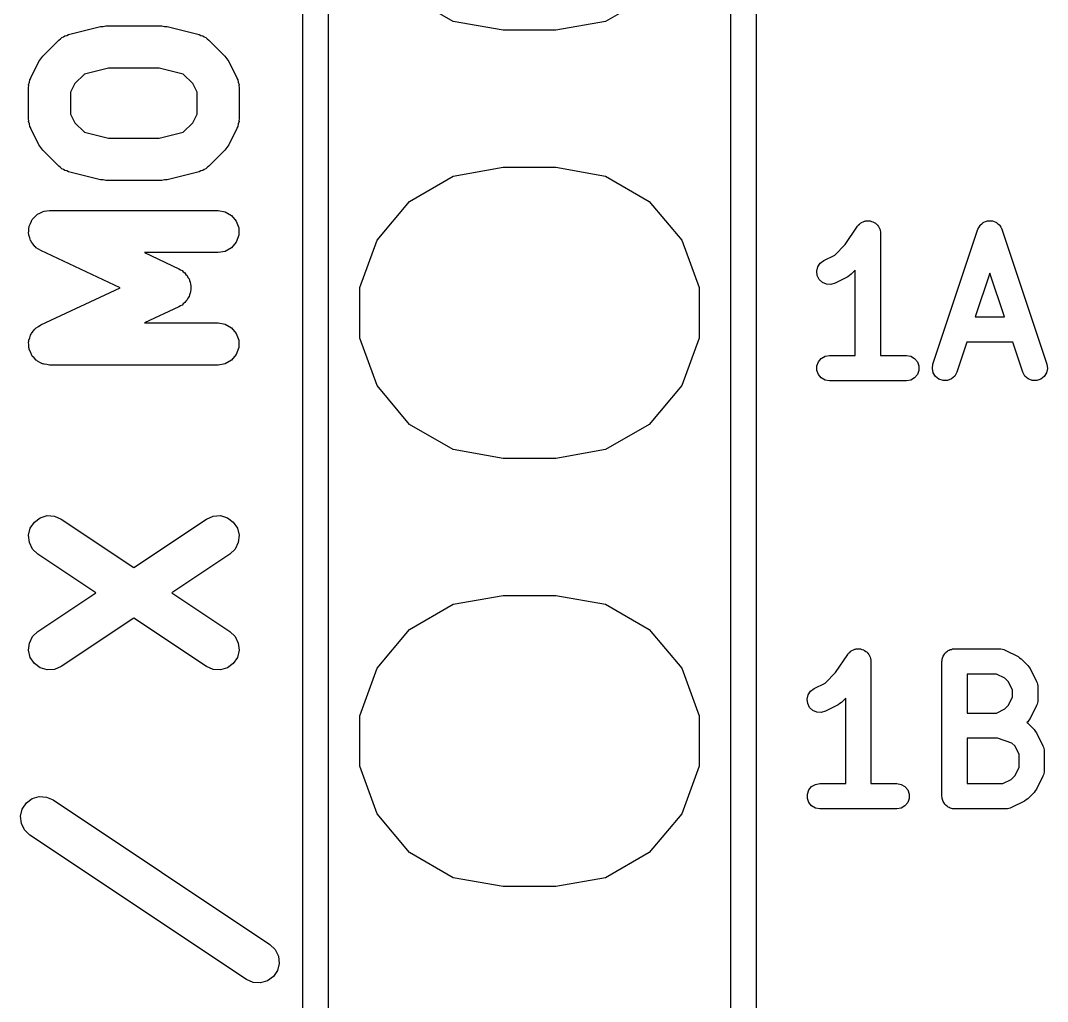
# Model space of a CAD drawing. Extents: x 10 to 287, y -200 to -10.
# Drawn here: x 80.48 to 86.57, y -92.77 to -86.95 of the extents above; entities that cross this region are included whole.
import ezdxf

# ---------------------------------------------------------------- set-up
doc = ezdxf.new("R2010")
doc.units = 0
doc.header["$MEASUREMENT"] = 0
doc.layers.add('BLACK', color=7, linetype='CONTINUOUS')

msp = doc.modelspace()

# ---------------------------------------------------------------- linework, layer by layer
at = {"layer": 'Black'}
for p, q in [((82.155, -100.11), (82.155, -84.87)), ((84.845, -84.87), (84.845, -93.4287)), ((82.305, -84.945), (82.305, -100.035)), ((84.695, -100.035), (84.695, -84.945)), ((83.0483, -86.9515), (82.7886, -86.8016)), ((84.2114, -86.8016), (83.9517, -86.9515)), ((83.3437, -87.0036), (83.0483, -86.9515)), ((83.9517, -86.9515), (83.6563, -87.0036)), ((80.754, -87.0336), (80.7649, -87.0287)), ((80.7649, -87.0287), (80.9554, -86.9811)), ((80.9554, -86.9811), (80.9707, -86.98)), ((80.9707, -86.98), (80.9857, -86.9774)), ((80.9857, -86.9774), (81.319, -86.9774)), ((81.319, -86.9774), (81.3341, -86.98)), ((81.3341, -86.98), (81.3494, -86.9811)), ((81.3494, -86.9811), (81.5398, -87.0287)), ((81.5398, -87.0287), (81.5508, -87.0336)), ((83.6563, -87.0036), (83.3437, -87.0036)), ((80.6116, -87.1568), (80.7069, -87.0616)), ((80.7069, -87.0616), (80.7167, -87.0547)), ((80.7167, -87.0547), (80.7253, -87.0464)), ((80.7253, -87.0464), (80.7343, -87.0424)), ((80.7343, -87.0424), (80.7424, -87.0367)), ((80.7424, -87.0367), (80.754, -87.0336)), ((81.5508, -87.0336), (81.5624, -87.0367)), ((81.5624, -87.0367), (81.5705, -87.0424)), ((81.5705, -87.0424), (81.5795, -87.0464)), ((81.5795, -87.0464), (81.5881, -87.0547)), ((81.5881, -87.0547), (81.5979, -87.0616)), ((81.5979, -87.0616), (81.6932, -87.1568)), ((80.5406, -87.2846), (80.5882, -87.1893)), ((80.5882, -87.1893), (80.6001, -87.1732)), ((80.6001, -87.1732), (80.6116, -87.1568)), ((81.6932, -87.1568), (81.7046, -87.1732)), ((81.7046, -87.1732), (81.7166, -87.1893)), ((81.7166, -87.1893), (81.7642, -87.2846)), ((80.8591, -87.2629), (80.8027, -87.3193)), ((81.0011, -87.2274), (80.8591, -87.2629)), ((81.3037, -87.2274), (81.0011, -87.2274)), ((81.4456, -87.2629), (81.3037, -87.2274)), ((81.502, -87.3193), (81.4456, -87.2629)), ((80.5274, -87.3405), (80.5286, -87.3334)), ((80.5282, -87.3262), (80.5324, -87.3121)), ((80.5286, -87.3334), (80.5282, -87.3262)), ((80.5324, -87.3121), (80.5349, -87.2977)), ((80.5349, -87.2977), (80.5385, -87.2915)), ((80.5385, -87.2915), (80.5406, -87.2846)), ((80.8027, -87.3193), (80.7774, -87.37)), ((81.5274, -87.37), (81.502, -87.3193)), ((81.7642, -87.2846), (81.7662, -87.2915)), ((81.7662, -87.2915), (81.7698, -87.2977)), ((81.7698, -87.2977), (81.7724, -87.3121)), ((81.7724, -87.3121), (81.7766, -87.3262)), ((81.7766, -87.3262), (81.7761, -87.3334)), ((81.7761, -87.3334), (81.7774, -87.3405)), ((80.5274, -87.531), (80.5274, -87.3405)), ((80.7774, -87.37), (80.7774, -87.5014)), ((81.5274, -87.5014), (81.5274, -87.37)), ((81.7774, -87.3405), (81.7774, -87.531)), ((80.7774, -87.5014), (80.8027, -87.5521)), ((81.502, -87.5521), (81.5274, -87.5014)), ((80.5286, -87.538), (80.5274, -87.531)), ((80.5282, -87.5452), (80.5286, -87.538)), ((80.5324, -87.5593), (80.5282, -87.5452)), ((80.5349, -87.5737), (80.5324, -87.5593)), ((80.5385, -87.5799), (80.5349, -87.5737)), ((80.8027, -87.5521), (80.8591, -87.6086)), ((81.4456, -87.6086), (81.502, -87.5521)), ((81.7698, -87.5737), (81.7662, -87.5799)), ((81.7724, -87.5593), (81.7698, -87.5737)), ((81.7766, -87.5452), (81.7724, -87.5593)), ((81.7774, -87.531), (81.7761, -87.538)), ((81.7761, -87.538), (81.7766, -87.5452)), ((80.5406, -87.5869), (80.5385, -87.5799)), ((80.5882, -87.6821), (80.5406, -87.5869)), ((80.8591, -87.6086), (81.0011, -87.644)), ((81.3037, -87.644), (81.4456, -87.6086)), ((81.7642, -87.5869), (81.7166, -87.6821)), ((81.7662, -87.5799), (81.7642, -87.5869)), ((80.6001, -87.6982), (80.5882, -87.6821)), ((80.6116, -87.7146), (80.6001, -87.6982)), ((81.0011, -87.644), (81.3037, -87.644)), ((81.7046, -87.6982), (81.6932, -87.7146)), ((81.7166, -87.6821), (81.7046, -87.6982)), ((80.7069, -87.8098), (80.6116, -87.7146)), ((81.6932, -87.7146), (81.5979, -87.8098)), ((80.7167, -87.8167), (80.7069, -87.8098)), ((80.7253, -87.825), (80.7167, -87.8167)), ((81.5881, -87.8167), (81.5795, -87.825)), ((81.5979, -87.8098), (81.5881, -87.8167)), ((83.0483, -87.8685), (83.3437, -87.8164)), ((83.3437, -87.8164), (83.6563, -87.8164)), ((83.6563, -87.8164), (83.9517, -87.8685)), ((80.7343, -87.829), (80.7253, -87.825)), ((80.7424, -87.8347), (80.7343, -87.829)), ((80.754, -87.8378), (80.7424, -87.8347)), ((80.7649, -87.8427), (80.754, -87.8378)), ((80.9554, -87.8903), (80.7649, -87.8427)), ((81.5398, -87.8427), (81.3494, -87.8903)), ((81.5508, -87.8378), (81.5398, -87.8427)), ((81.5624, -87.8347), (81.5508, -87.8378)), ((81.5705, -87.829), (81.5624, -87.8347)), ((81.5795, -87.825), (81.5705, -87.829)), ((82.7886, -88.0184), (83.0483, -87.8685)), ((83.9517, -87.8685), (84.2114, -88.0184)), ((80.9707, -87.8914), (80.9554, -87.8903)), ((80.9857, -87.894), (80.9707, -87.8914)), ((81.319, -87.894), (80.9857, -87.894)), ((81.3341, -87.8914), (81.319, -87.894)), ((81.3494, -87.8903), (81.3341, -87.8914)), ((82.5958, -88.2482), (82.7886, -88.0184)), ((84.2114, -88.0184), (84.4042, -88.2482)), ((80.5477, -88.1309), (80.55, -88.1259)), ((80.55, -88.1259), (80.5615, -88.1144)), ((80.5615, -88.1144), (80.572, -88.1019)), ((80.572, -88.1019), (80.5768, -88.0991)), ((80.5768, -88.0991), (80.5807, -88.0952)), ((80.5807, -88.0952), (80.5955, -88.0883)), ((80.5955, -88.0883), (80.6096, -88.0802)), ((80.6096, -88.0802), (80.6151, -88.0792)), ((80.6151, -88.0792), (80.6201, -88.0769)), ((80.6201, -88.0769), (80.6363, -88.0755)), ((80.6363, -88.0755), (80.6524, -88.0726)), ((80.6524, -88.0726), (81.6524, -88.0726)), ((81.6524, -88.0726), (81.6951, -88.0802)), ((81.6951, -88.0802), (81.7327, -88.1019)), ((81.7327, -88.1019), (81.7606, -88.1351)), ((80.5293, -88.1759), (80.5312, -88.1707)), ((80.5293, -88.1922), (80.5293, -88.1759)), ((80.5312, -88.1707), (80.5316, -88.1652)), ((80.5316, -88.1652), (80.5385, -88.1504)), ((80.5385, -88.1504), (80.5441, -88.1351)), ((80.5441, -88.1351), (80.5477, -88.1309)), ((81.7606, -88.1351), (81.7755, -88.1759)), ((81.7755, -88.1759), (81.7755, -88.2193)), ((85.3747, -88.2744), (85.4468, -88.1663)), ((85.4468, -88.1663), (85.4496, -88.1633)), ((85.4496, -88.1633), (85.4517, -88.1597)), ((85.4517, -88.1597), (85.4586, -88.1539)), ((85.4586, -88.1539), (85.4647, -88.1475)), ((85.4647, -88.1475), (85.4685, -88.1456)), ((85.4685, -88.1456), (85.4716, -88.143)), ((85.4716, -88.143), (85.48, -88.1399)), ((85.48, -88.1399), (85.4881, -88.1359)), ((85.4881, -88.1359), (85.4922, -88.1355)), ((85.4922, -88.1355), (85.4961, -88.1341)), ((85.4961, -88.1341), (85.505, -88.1341)), ((85.505, -88.1341), (85.5139, -88.1331)), ((85.5139, -88.1331), (85.518, -88.1341)), ((85.518, -88.1341), (85.5221, -88.1341)), ((85.5221, -88.1341), (85.5305, -88.1371)), ((85.5305, -88.1371), (85.5392, -88.1392)), ((85.5392, -88.1392), (85.5427, -88.1415)), ((85.5427, -88.1415), (85.5466, -88.143)), ((85.5466, -88.143), (85.5534, -88.1487)), ((85.5534, -88.1487), (85.5609, -88.1537)), ((85.5609, -88.1537), (85.5633, -88.157)), ((85.5633, -88.157), (85.5665, -88.1597)), ((85.5665, -88.1597), (85.571, -88.1674)), ((85.571, -88.1674), (85.5763, -88.1746)), ((85.5763, -88.1746), (85.5774, -88.1786)), ((85.5774, -88.1786), (85.5795, -88.1822)), ((85.5795, -88.1822), (85.5811, -88.191)), ((85.8952, -88.9843), (86.1619, -88.1842)), ((86.1619, -88.1842), (86.1629, -88.1823)), ((86.1629, -88.1823), (86.1633, -88.1803)), ((86.1633, -88.1803), (86.1691, -88.1709)), ((86.1691, -88.1709), (86.1743, -88.1613)), ((86.1743, -88.1613), (86.1759, -88.1599)), ((86.1759, -88.1599), (86.1769, -88.1581)), ((86.1769, -88.1581), (86.1856, -88.1513)), ((86.1856, -88.1513), (86.1938, -88.144)), ((86.1938, -88.144), (86.1957, -88.1432)), ((86.1957, -88.1432), (86.1973, -88.142)), ((86.1973, -88.142), (86.2078, -88.1385)), ((86.2078, -88.1385), (86.218, -88.1344)), ((86.218, -88.1344), (86.22, -88.1344)), ((86.22, -88.1344), (86.222, -88.1337)), ((86.222, -88.1337), (86.233, -88.134)), ((86.233, -88.134), (86.244, -88.1337)), ((86.244, -88.1337), (86.246, -88.1344)), ((86.246, -88.1344), (86.248, -88.1344)), ((86.248, -88.1344), (86.2582, -88.1385)), ((86.2582, -88.1385), (86.2687, -88.142)), ((86.2687, -88.142), (86.2703, -88.1432)), ((86.2703, -88.1432), (86.2722, -88.144)), ((86.2722, -88.144), (86.2805, -88.1513)), ((86.2805, -88.1513), (86.2891, -88.1581)), ((86.2891, -88.1581), (86.2901, -88.1599)), ((86.2901, -88.1599), (86.2917, -88.1613)), ((86.2917, -88.1613), (86.2969, -88.1709)), ((86.2969, -88.1709), (86.3027, -88.1803)), ((86.3027, -88.1803), (86.3031, -88.1823)), ((86.3031, -88.1823), (86.3041, -88.1842)), ((86.3041, -88.1842), (86.5708, -88.9843)), ((80.5279, -88.2085), (80.5293, -88.1922)), ((80.5293, -88.2138), (80.5279, -88.2085)), ((80.5293, -88.2193), (80.5293, -88.2138)), ((80.5349, -88.2347), (80.5293, -88.2193)), ((80.5391, -88.2504), (80.5349, -88.2347)), ((81.7755, -88.2193), (81.7606, -88.2601)), ((82.4932, -88.53), (82.5958, -88.2482)), ((84.4042, -88.2482), (84.5068, -88.53)), ((85.5811, -88.191), (85.5836, -88.1996)), ((85.5836, -88.1996), (85.5833, -88.2038)), ((85.5833, -88.2038), (85.584, -88.2078)), ((85.584, -88.2078), (85.584, -88.933)), ((80.5422, -88.2549), (80.5391, -88.2504)), ((80.5441, -88.2601), (80.5422, -88.2549)), ((80.5546, -88.2726), (80.5441, -88.2601)), ((80.564, -88.286), (80.5546, -88.2726)), ((80.5685, -88.2891), (80.564, -88.286)), ((80.572, -88.2934), (80.5685, -88.2891)), ((80.5862, -88.3015), (80.572, -88.2934)), ((80.5995, -88.3109), (80.5862, -88.3015)), ((81.7327, -88.2934), (81.6951, -88.3151)), ((81.7606, -88.2601), (81.7327, -88.2934)), ((85.3123, -88.3368), (85.3747, -88.2744)), ((81.0711, -88.531), (80.5995, -88.3109)), ((81.6524, -88.3226), (81.2158, -88.3226)), ((81.2158, -88.3226), (81.4195, -88.4177)), ((81.6951, -88.3151), (81.6524, -88.3226)), ((85.2261, -88.3849), (85.247, -88.3694)), ((85.247, -88.3694), (85.3123, -88.3368)), ((81.4195, -88.4177), (81.4285, -88.4239)), ((81.4285, -88.4239), (81.4383, -88.4285)), ((81.4383, -88.4285), (81.4461, -88.4363)), ((85.2057, -88.432), (85.2118, -88.4066)), ((85.2087, -88.4578), (85.2057, -88.432)), ((85.2118, -88.4066), (85.2261, -88.3849)), ((85.4342, -88.4268), (85.4097, -88.4513)), ((85.4342, -88.933), (85.4342, -88.4268)), ((81.4461, -88.4363), (81.4551, -88.4426)), ((81.4551, -88.4426), (81.4613, -88.4515)), ((81.4613, -88.4515), (81.469, -88.4592)), ((81.469, -88.4592), (81.4737, -88.4692)), ((81.4737, -88.4692), (81.48, -88.4782)), ((81.48, -88.4782), (81.4828, -88.4887)), ((81.4828, -88.4887), (81.4874, -88.4986)), ((85.2203, -88.4811), (85.2087, -88.4578)), ((85.2392, -88.499), (85.2203, -88.4811)), ((85.3902, -88.4654), (85.314, -88.5035)), ((85.3998, -88.4582), (85.3902, -88.4654)), ((85.4097, -88.4513), (85.3998, -88.4582)), ((86.233, -88.4448), (86.1465, -88.7044)), ((86.3195, -88.7044), (86.233, -88.4448)), ((80.5995, -88.751), (81.0711, -88.531)), ((81.4874, -88.4986), (81.4884, -88.5095)), ((81.4884, -88.5524), (81.4874, -88.5633)), ((81.4884, -88.5095), (81.4912, -88.5201)), ((81.4912, -88.5418), (81.4884, -88.5524)), ((81.4912, -88.5201), (81.4902, -88.531)), ((81.4902, -88.531), (81.4912, -88.5418)), ((82.4932, -88.83), (82.4932, -88.53)), ((84.5068, -88.53), (84.5068, -88.83)), ((85.2631, -88.5093), (85.2392, -88.499)), ((85.2891, -88.5109), (85.2631, -88.5093)), ((85.314, -88.5035), (85.2891, -88.5109)), ((81.4613, -88.6104), (81.4551, -88.6193)), ((81.469, -88.6027), (81.4613, -88.6104)), ((81.4737, -88.5927), (81.469, -88.6027)), ((81.48, -88.5837), (81.4737, -88.5927)), ((81.4828, -88.5732), (81.48, -88.5837)), ((81.4874, -88.5633), (81.4828, -88.5732)), ((81.4195, -88.6442), (81.2158, -88.7393)), ((81.4285, -88.638), (81.4195, -88.6442)), ((81.4383, -88.6334), (81.4285, -88.638)), ((81.4461, -88.6256), (81.4383, -88.6334)), ((81.4551, -88.6193), (81.4461, -88.6256)), ((86.1465, -88.7044), (86.3195, -88.7044)), ((80.5441, -88.8018), (80.5546, -88.7893)), ((80.5546, -88.7893), (80.564, -88.7759)), ((80.564, -88.7759), (80.5685, -88.7728)), ((80.5685, -88.7728), (80.572, -88.7685)), ((80.572, -88.7685), (80.5862, -88.7604)), ((80.5862, -88.7604), (80.5995, -88.751)), ((81.2158, -88.7393), (81.6524, -88.7393)), ((81.6524, -88.7393), (81.6951, -88.7468)), ((81.6951, -88.7468), (81.7327, -88.7685)), ((81.7327, -88.7685), (81.7606, -88.8018)), ((80.5279, -88.8534), (80.5293, -88.8481)), ((80.5293, -88.8697), (80.5279, -88.8534)), ((80.5293, -88.8426), (80.5349, -88.8272)), ((80.5293, -88.8481), (80.5293, -88.8426)), ((80.5349, -88.8272), (80.5391, -88.8115)), ((80.5391, -88.8115), (80.5422, -88.807)), ((80.5422, -88.807), (80.5441, -88.8018)), ((81.7606, -88.8018), (81.7755, -88.8426)), ((81.7755, -88.8426), (81.7755, -88.886)), ((82.5958, -89.1118), (82.4932, -88.83)), ((84.5068, -88.83), (84.4042, -89.1118)), ((86.0965, -88.8543), (86.0374, -89.0316)), ((86.3695, -88.8543), (86.0965, -88.8543)), ((86.4286, -89.0316), (86.3695, -88.8543)), ((80.5293, -88.886), (80.5293, -88.8697)), ((80.5312, -88.8912), (80.5293, -88.886)), ((80.5316, -88.8967), (80.5312, -88.8912)), ((80.5385, -88.9115), (80.5316, -88.8967)), ((80.5441, -88.9268), (80.5385, -88.9115)), ((81.7755, -88.886), (81.7606, -88.9268)), ((80.5477, -88.931), (80.5441, -88.9268)), ((80.55, -88.936), (80.5477, -88.931)), ((80.5615, -88.9475), (80.55, -88.936)), ((80.572, -88.96), (80.5615, -88.9475)), ((80.5768, -88.9628), (80.572, -88.96)), ((80.5807, -88.9667), (80.5768, -88.9628)), ((80.5955, -88.9736), (80.5807, -88.9667)), ((80.6096, -88.9817), (80.5955, -88.9736)), ((81.7327, -88.96), (81.6951, -88.9817)), ((81.7606, -88.9268), (81.7327, -88.96)), ((85.2067, -88.9949), (85.2156, -88.9705)), ((85.2156, -88.9705), (85.2323, -88.9505)), ((85.2323, -88.9505), (85.2549, -88.9375)), ((85.2549, -88.9375), (85.2805, -88.933)), ((85.2805, -88.933), (85.4342, -88.933)), ((85.584, -88.933), (85.7377, -88.933)), ((85.7377, -88.933), (85.7633, -88.9375)), ((85.7633, -88.9375), (85.7859, -88.9505)), ((85.7859, -88.9505), (85.8026, -88.9705)), ((85.8026, -88.9705), (85.8115, -88.9949)), ((80.6151, -88.9827), (80.6096, -88.9817)), ((80.6201, -88.985), (80.6151, -88.9827)), ((80.6363, -88.9865), (80.6201, -88.985)), ((80.6524, -88.9893), (80.6363, -88.9865)), ((81.6524, -88.9893), (80.6524, -88.9893)), ((81.6951, -88.9817), (81.6524, -88.9893)), ((85.2067, -89.021), (85.2067, -88.9949)), ((85.2156, -89.0454), (85.2067, -89.021)), ((85.8115, -89.021), (85.8026, -89.0454)), ((85.8115, -88.9949), (85.8115, -89.021)), ((85.8914, -89.01), (85.8952, -88.9843)), ((85.8966, -89.0355), (85.8914, -89.01)), ((85.9102, -89.0577), (85.8966, -89.0355)), ((86.0374, -89.0316), (86.025, -89.0545)), ((86.441, -89.0545), (86.4286, -89.0316)), ((86.5694, -89.0355), (86.5558, -89.0577)), ((86.5746, -89.01), (86.5694, -89.0355)), ((86.5708, -88.9843), (86.5746, -89.01)), ((85.2323, -89.0653), (85.2156, -89.0454)), ((85.2549, -89.0784), (85.2323, -89.0653)), ((85.2805, -89.0829), (85.2549, -89.0784)), ((85.7377, -89.0829), (85.2805, -89.0829)), ((85.7633, -89.0784), (85.7377, -89.0829)), ((85.7859, -89.0653), (85.7633, -89.0784)), ((85.8026, -89.0454), (85.7859, -89.0653)), ((85.9306, -89.0738), (85.9102, -89.0577)), ((85.9553, -89.0821), (85.9306, -89.0738)), ((85.9813, -89.0814), (85.9553, -89.0821)), ((86.0055, -89.0718), (85.9813, -89.0814)), ((86.025, -89.0545), (86.0055, -89.0718)), ((86.4605, -89.0718), (86.441, -89.0545)), ((86.4847, -89.0814), (86.4605, -89.0718)), ((86.5107, -89.0821), (86.4847, -89.0814)), ((86.5354, -89.0738), (86.5107, -89.0821)), ((86.5558, -89.0577), (86.5354, -89.0738)), ((82.7886, -89.3416), (82.5958, -89.1118)), ((84.4042, -89.1118), (84.2114, -89.3416)), ((83.0483, -89.4915), (82.7886, -89.3416)), ((84.2114, -89.3416), (83.9517, -89.4915)), ((83.3437, -89.5436), (83.0483, -89.4915)), ((83.9517, -89.4915), (83.6563, -89.5436)), ((83.6563, -89.5436), (83.3437, -89.5436)), ((80.562, -89.9208), (80.597, -89.8951)), ((80.597, -89.8951), (80.6386, -89.8829)), ((80.6386, -89.8829), (80.682, -89.8857)), ((80.682, -89.8857), (80.7217, -89.9031)), ((81.583, -89.9031), (81.6228, -89.8857)), ((81.6228, -89.8857), (81.6661, -89.8829)), ((81.6661, -89.8829), (81.7078, -89.8951)), ((81.7078, -89.8951), (81.7428, -89.9208)), ((80.5379, -89.9569), (80.562, -89.9208)), ((80.7217, -89.9031), (81.1524, -90.1902)), ((81.1524, -90.1902), (81.583, -89.9031)), ((81.7428, -89.9208), (81.7668, -89.9569)), ((80.5276, -89.9991), (80.5379, -89.9569)), ((80.5324, -90.0422), (80.5276, -89.9991)), ((81.7668, -89.9569), (81.7771, -89.9991)), ((81.7771, -89.9991), (81.7724, -90.0422)), ((80.5517, -90.0812), (80.5324, -90.0422)), ((81.7724, -90.0422), (81.7531, -90.0812)), ((80.583, -90.1111), (80.5517, -90.0812)), ((80.927, -90.3405), (80.583, -90.1111)), ((81.7217, -90.1111), (81.3777, -90.3405)), ((81.7531, -90.0812), (81.7217, -90.1111)), ((80.583, -90.5698), (80.927, -90.3405)), ((81.3777, -90.3405), (81.7217, -90.5698)), ((83.0483, -90.4085), (83.3437, -90.3564)), ((83.3437, -90.3564), (83.6563, -90.3564)), ((83.6563, -90.3564), (83.9517, -90.4085)), ((82.7886, -90.5584), (83.0483, -90.4085)), ((83.9517, -90.4085), (84.2114, -90.5584)), ((81.1524, -90.4907), (80.7217, -90.7778)), ((81.583, -90.7778), (81.1524, -90.4907)), ((82.5958, -90.7882), (82.7886, -90.5584)), ((84.2114, -90.5584), (84.4042, -90.7882)), ((80.5324, -90.6387), (80.5517, -90.5998)), ((80.5517, -90.5998), (80.583, -90.5698)), ((81.7217, -90.5698), (81.7531, -90.5998)), ((81.7531, -90.5998), (81.7724, -90.6387)), ((80.5276, -90.6819), (80.5324, -90.6387)), ((80.5379, -90.724), (80.5276, -90.6819)), ((81.7771, -90.6819), (81.7668, -90.724)), ((81.7724, -90.6387), (81.7771, -90.6819)), ((85.4014, -90.6939), (85.4076, -90.6875)), ((85.4076, -90.6875), (85.4113, -90.6856)), ((85.4113, -90.6856), (85.4145, -90.683)), ((85.4145, -90.683), (85.4229, -90.6799)), ((85.4229, -90.6799), (85.4309, -90.6759)), ((85.4309, -90.6759), (85.435, -90.6755)), ((85.435, -90.6755), (85.4389, -90.6741)), ((85.4389, -90.6741), (85.4479, -90.6741)), ((85.4479, -90.6741), (85.4568, -90.6731)), ((85.4568, -90.6731), (85.4608, -90.6741)), ((85.4608, -90.6741), (85.465, -90.6741)), ((85.465, -90.6741), (85.4734, -90.6771)), ((85.4734, -90.6771), (85.4821, -90.6792)), ((85.4821, -90.6792), (85.4855, -90.6815)), ((85.4855, -90.6815), (85.4894, -90.683)), ((85.4894, -90.683), (85.4963, -90.6887)), ((85.9753, -90.6904), (85.981, -90.6872)), ((85.981, -90.6872), (85.986, -90.683)), ((85.986, -90.683), (85.9921, -90.6807)), ((85.9921, -90.6807), (85.9978, -90.6774)), ((85.9978, -90.6774), (86.0043, -90.6763)), ((86.0043, -90.6763), (86.0104, -90.6741)), ((86.0104, -90.6741), (86.017, -90.6741)), ((86.017, -90.6741), (86.0234, -90.6729)), ((86.0234, -90.6729), (86.2901, -90.6729)), ((86.2901, -90.6729), (86.2944, -90.6737)), ((86.2944, -90.6737), (86.2987, -90.6734)), ((86.2987, -90.6734), (86.3071, -90.6759)), ((86.3071, -90.6759), (86.3158, -90.6774)), ((86.3158, -90.6774), (86.3195, -90.6796)), ((86.3195, -90.6796), (86.3237, -90.6808)), ((86.3237, -90.6808), (86.3999, -90.7189)), ((80.562, -90.7602), (80.5379, -90.724)), ((81.7668, -90.724), (81.7428, -90.7602)), ((85.3175, -90.8144), (85.3896, -90.7063)), ((85.3896, -90.7063), (85.3925, -90.7033)), ((85.3925, -90.7033), (85.3945, -90.6997)), ((85.3945, -90.6997), (85.4014, -90.6939)), ((85.4963, -90.6887), (85.5037, -90.6937)), ((85.5037, -90.6937), (85.5062, -90.697)), ((85.5062, -90.697), (85.5093, -90.6997)), ((85.5093, -90.6997), (85.5138, -90.7074)), ((85.5138, -90.7074), (85.5191, -90.7146)), ((85.5191, -90.7146), (85.5203, -90.7186)), ((85.5203, -90.7186), (85.5224, -90.7222)), ((85.5224, -90.7222), (85.5239, -90.731)), ((85.5239, -90.731), (85.5264, -90.7396)), ((85.5264, -90.7396), (85.5262, -90.7438)), ((85.5262, -90.7438), (85.5269, -90.7478)), ((85.5269, -90.7478), (85.5269, -91.473)), ((85.9485, -90.7478), (85.9497, -90.7414)), ((85.9485, -91.548), (85.9485, -90.7478)), ((85.9497, -90.7348), (85.9519, -90.7287)), ((85.9497, -90.7414), (85.9497, -90.7348)), ((85.9519, -90.7287), (85.953, -90.7222)), ((85.953, -90.7222), (85.9563, -90.7165)), ((85.9563, -90.7165), (85.9586, -90.7104)), ((85.9586, -90.7104), (85.9628, -90.7054)), ((85.9628, -90.7054), (85.966, -90.6997)), ((85.966, -90.6997), (85.9711, -90.6955)), ((85.9711, -90.6955), (85.9753, -90.6904)), ((86.3999, -90.7189), (86.4095, -90.7261)), ((86.4095, -90.7261), (86.4193, -90.733)), ((86.4193, -90.733), (86.4574, -90.7711)), ((80.597, -90.7859), (80.562, -90.7602)), ((80.6386, -90.7981), (80.597, -90.7859)), ((80.682, -90.7953), (80.6386, -90.7981)), ((80.7217, -90.7778), (80.682, -90.7953)), ((81.6228, -90.7953), (81.583, -90.7778)), ((81.6661, -90.7981), (81.6228, -90.7953)), ((81.7078, -90.7859), (81.6661, -90.7981)), ((81.7428, -90.7602), (81.7078, -90.7859)), ((82.4932, -91.07), (82.5958, -90.7882)), ((84.4042, -90.7882), (84.5068, -91.07)), ((86.4574, -90.7711), (86.4643, -90.7809)), ((86.4643, -90.7809), (86.4715, -90.7905)), ((86.4715, -90.7905), (86.5096, -90.8667)), ((85.2552, -90.8768), (85.3175, -90.8144)), ((86.0984, -90.8228), (86.0984, -91.0539)), ((86.2725, -90.8228), (86.0984, -90.8228)), ((86.322, -90.8475), (86.2725, -90.8228)), ((86.3429, -90.8684), (86.322, -90.8475)), ((86.3676, -90.9179), (86.3429, -90.8684)), ((86.5096, -90.8667), (86.5108, -90.8709)), ((85.1546, -90.9466), (85.1689, -90.9249)), ((85.1689, -90.9249), (85.1898, -90.9094)), ((85.1898, -90.9094), (85.2552, -90.8768)), ((86.3676, -90.9588), (86.3676, -90.9179)), ((86.5108, -90.8709), (86.513, -90.8746)), ((86.513, -90.8746), (86.5145, -90.8833)), ((86.5145, -90.8833), (86.517, -90.8917)), ((86.517, -90.8917), (86.5167, -90.896)), ((86.5167, -90.896), (86.5175, -90.9002)), ((86.5175, -90.9002), (86.5175, -90.9764)), ((85.1486, -90.972), (85.1546, -90.9466)), ((85.1515, -90.9978), (85.1486, -90.972)), ((85.3525, -90.9913), (85.3427, -90.9982)), ((85.377, -90.9668), (85.3525, -90.9913)), ((85.377, -91.473), (85.377, -90.9668)), ((86.3429, -91.0083), (86.3676, -90.9588)), ((86.517, -90.985), (86.5145, -90.9934)), ((86.5175, -90.9764), (86.5167, -90.9807)), ((86.5167, -90.9807), (86.517, -90.985)), ((85.1632, -91.0211), (85.1515, -90.9978)), ((85.1821, -91.039), (85.1632, -91.0211)), ((85.2059, -91.0493), (85.1821, -91.039)), ((85.2319, -91.0509), (85.2059, -91.0493)), ((85.2569, -91.0435), (85.2319, -91.0509)), ((85.3331, -91.0054), (85.2569, -91.0435)), ((85.3427, -90.9982), (85.3331, -91.0054)), ((86.2725, -91.0539), (86.322, -91.0292)), ((86.322, -91.0292), (86.3429, -91.0083)), ((86.5096, -91.01), (86.4715, -91.0862)), ((86.5108, -91.0058), (86.5096, -91.01)), ((86.513, -91.0021), (86.5108, -91.0058)), ((86.5145, -90.9934), (86.513, -91.0021)), ((82.4932, -91.37), (82.4932, -91.07)), ((84.5068, -91.07), (84.5068, -91.37)), ((86.0984, -91.0539), (86.2725, -91.0539)), ((86.4574, -91.1056), (86.4528, -91.1103)), ((86.4528, -91.1103), (86.4539, -91.1115)), ((86.4539, -91.1115), (86.4574, -91.114)), ((86.4643, -91.0958), (86.4574, -91.1056)), ((86.4574, -91.114), (86.4955, -91.1521)), ((86.4715, -91.0862), (86.4643, -91.0958)), ((86.4955, -91.1521), (86.5024, -91.1619)), ((86.5024, -91.1619), (86.5096, -91.1715)), ((86.5096, -91.1715), (86.5477, -91.2477)), ((86.0984, -91.2038), (86.0984, -91.473)), ((86.278, -91.2038), (86.0984, -91.2038)), ((86.364, -91.2324), (86.278, -91.2038)), ((86.381, -91.2494), (86.364, -91.2324)), ((86.4057, -91.2989), (86.381, -91.2494)), ((86.5477, -91.2477), (86.5489, -91.2519)), ((86.5489, -91.2519), (86.5511, -91.2556)), ((86.5511, -91.2556), (86.5526, -91.2643)), ((86.5526, -91.2643), (86.5551, -91.2727)), ((86.5551, -91.2727), (86.5548, -91.277)), ((86.5548, -91.277), (86.5556, -91.2812)), ((86.5556, -91.2812), (86.5556, -91.3956)), ((86.4057, -91.3779), (86.4057, -91.2989)), ((82.5958, -91.6518), (82.4932, -91.37)), ((84.5068, -91.37), (84.4042, -91.6518)), ((86.381, -91.4274), (86.4057, -91.3779)), ((86.5526, -91.4125), (86.5511, -91.4212)), ((86.5551, -91.4041), (86.5526, -91.4125)), ((86.5556, -91.3956), (86.5548, -91.3998)), ((86.5548, -91.3998), (86.5551, -91.4041)), ((85.1752, -91.4905), (85.1977, -91.4775)), ((85.1977, -91.4775), (85.2233, -91.473)), ((85.2233, -91.473), (85.377, -91.473)), ((85.5269, -91.473), (85.6805, -91.473)), ((85.6805, -91.473), (85.7062, -91.4775)), ((85.7062, -91.4775), (85.7287, -91.4905)), ((86.0984, -91.473), (86.3106, -91.473)), ((86.3106, -91.473), (86.3601, -91.4483)), ((86.3601, -91.4483), (86.381, -91.4274)), ((86.5477, -91.4291), (86.5096, -91.5053)), ((86.5489, -91.4249), (86.5477, -91.4291)), ((86.5511, -91.4212), (86.5489, -91.4249)), ((85.1496, -91.5349), (85.1585, -91.5105)), ((85.1496, -91.561), (85.1496, -91.5349)), ((85.1585, -91.5105), (85.1752, -91.4905)), ((85.7287, -91.4905), (85.7454, -91.5105)), ((85.7454, -91.5105), (85.7543, -91.5349)), ((85.7543, -91.5349), (85.7543, -91.561)), ((86.4955, -91.5247), (86.4574, -91.5628)), ((86.5024, -91.5149), (86.4955, -91.5247)), ((86.5096, -91.5053), (86.5024, -91.5149)), ((80.4903, -91.6236), (80.5144, -91.5875)), ((80.5144, -91.5875), (80.5494, -91.5618)), ((80.5494, -91.5618), (80.591, -91.5496)), ((80.591, -91.5496), (80.6343, -91.5524)), ((80.6343, -91.5524), (80.6741, -91.5698)), ((80.6741, -91.5698), (81.9598, -92.4269)), ((85.1585, -91.5854), (85.1496, -91.561)), ((85.1752, -91.6054), (85.1585, -91.5854)), ((85.7454, -91.5854), (85.7287, -91.6054)), ((85.7543, -91.561), (85.7454, -91.5854)), ((85.9497, -91.5544), (85.9485, -91.548)), ((85.9497, -91.561), (85.9497, -91.5544)), ((85.9519, -91.5671), (85.9497, -91.561)), ((85.953, -91.5736), (85.9519, -91.5671)), ((85.9563, -91.5793), (85.953, -91.5736)), ((85.9586, -91.5854), (85.9563, -91.5793)), ((85.9628, -91.5904), (85.9586, -91.5854)), ((85.966, -91.5961), (85.9628, -91.5904)), ((85.9711, -91.6003), (85.966, -91.5961)), ((85.9753, -91.6054), (85.9711, -91.6003)), ((86.438, -91.5769), (86.3618, -91.615)), ((86.4476, -91.5697), (86.438, -91.5769)), ((86.4574, -91.5628), (86.4476, -91.5697)), ((80.48, -91.6658), (80.4903, -91.6236)), ((82.7886, -91.8816), (82.5958, -91.6518)), ((84.4042, -91.6518), (84.2114, -91.8816)), ((85.1977, -91.6184), (85.1752, -91.6054)), ((85.2233, -91.6229), (85.1977, -91.6184)), ((85.6805, -91.6229), (85.2233, -91.6229)), ((85.7062, -91.6184), (85.6805, -91.6229)), ((85.7287, -91.6054), (85.7062, -91.6184)), ((85.981, -91.6086), (85.9753, -91.6054)), ((85.986, -91.6128), (85.981, -91.6086)), ((85.9921, -91.6151), (85.986, -91.6128)), ((85.9978, -91.6184), (85.9921, -91.6151)), ((86.0043, -91.6195), (85.9978, -91.6184)), ((86.0104, -91.6217), (86.0043, -91.6195)), ((86.017, -91.6217), (86.0104, -91.6217)), ((86.0234, -91.6229), (86.017, -91.6217)), ((86.3282, -91.6229), (86.0234, -91.6229)), ((86.3325, -91.6221), (86.3282, -91.6229)), ((86.3368, -91.6224), (86.3325, -91.6221)), ((86.3452, -91.6199), (86.3368, -91.6224)), ((86.3539, -91.6184), (86.3452, -91.6199)), ((86.3576, -91.6162), (86.3539, -91.6184)), ((86.3618, -91.615), (86.3576, -91.6162)), ((80.4848, -91.7089), (80.48, -91.6658)), ((80.504, -91.7478), (80.4848, -91.7089)), ((80.5354, -91.7778), (80.504, -91.7478)), ((81.8211, -92.635), (80.5354, -91.7778)), ((83.0483, -92.0315), (82.7886, -91.8816)), ((84.2114, -91.8816), (83.9517, -92.0315)), ((83.3437, -92.0836), (83.0483, -92.0315)), ((83.6563, -92.0836), (83.3437, -92.0836)), ((83.9517, -92.0315), (83.6563, -92.0836)), ((81.9598, -92.4269), (81.9912, -92.4569)), ((81.9912, -92.4569), (82.0104, -92.4958)), ((82.0104, -92.4958), (82.0152, -92.539)), ((82.0152, -92.539), (82.0049, -92.5812)), ((81.8609, -92.6524), (81.8211, -92.635)), ((81.9809, -92.6173), (81.9459, -92.643)), ((82.0049, -92.5812), (81.9809, -92.6173)), ((81.9042, -92.6552), (81.8609, -92.6524)), ((81.9459, -92.643), (81.9042, -92.6552))]:
    msp.add_line(p, q, dxfattribs=at)

doc.saveas('drawing.dxf')
